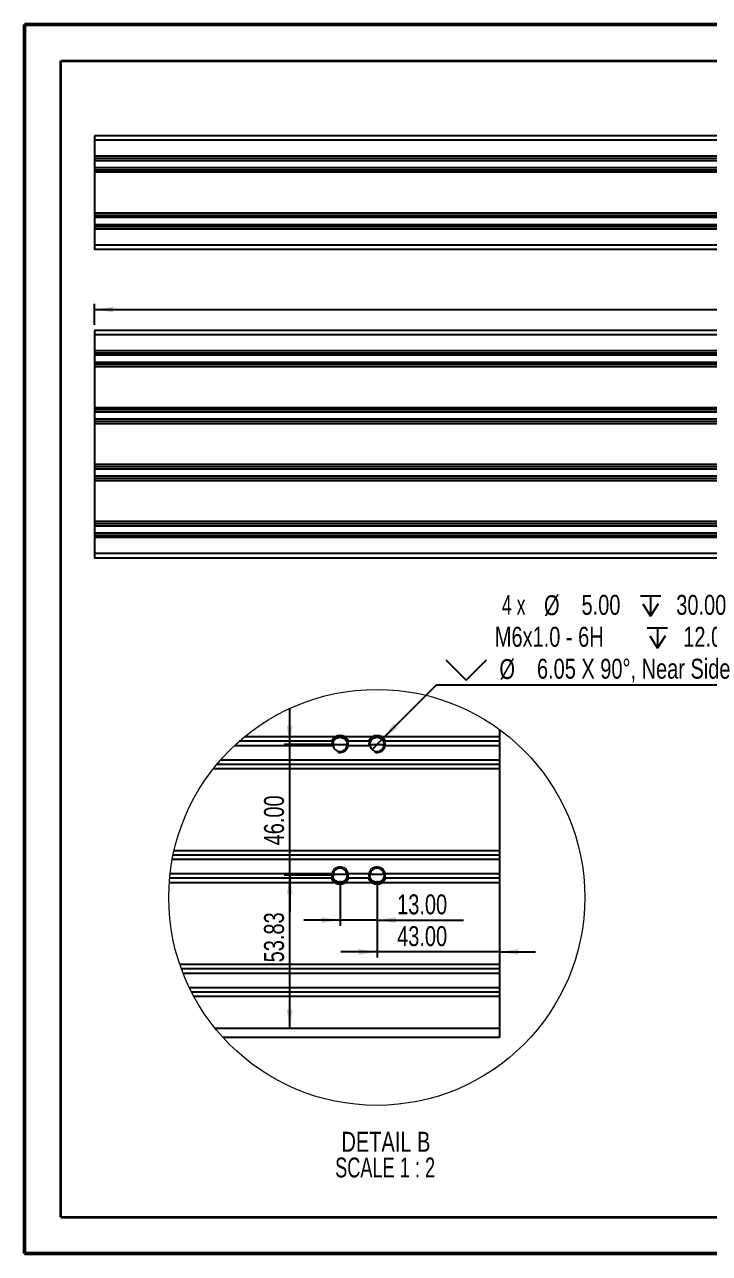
# Model space of a CAD drawing. Header units: millimetres. Extents: x 0 to 279, y 0 to 216.
# Drawn here: x 0 to 120.3, y 0 to 215.9 of the extents above; entities that cross this region are included whole.
import ezdxf

# ---------------------------------------------------------------- set-up
doc = ezdxf.new("R2010")
doc.units = ezdxf.units.MM
doc.layers.add('DIM', color=1, linetype='Continuous')
doc.layers.add('PAGE_BORDER', color=7, linetype='Continuous')
doc.styles.add('SLDTEXTSTYLE0', font='TXT', dxfattribs={"width": 0.75})
doc.styles.add('SLDTEXTSTYLE2', font='TXT', dxfattribs={"width": 0.666667})
doc.styles.add('SLDTEXTSTYLE3', font='TXT', dxfattribs={"width": 0.681818})
doc.dimstyles.new('SLDDIMSTYLE1', dxfattribs={"dimtxt": 3.5, "dimasz": 3.302, "dimexe": 0, "dimexo": 0.0625, "dimgap": 0.875, "dimtad": 1, "dimlfac": 4, "dimrnd": 1e-09, "dimzin": 4, "dimdsep": 46, "dimtxsty": 'SLDTEXTSTYLE0', "dimsah": 1, "dimcen": 0.09, "dimadec": 0, "dimazin": 1, "dimtfac": 1, "dimtofl": 0, "dimtmove": 0, "dimatfit": 3, "dimfxl": 0, "dimfrac": 2, "dimtolj": 1, "dimtzin": 12, "dimarcsym": 0})
doc.dimstyles.new('SLDDIMSTYLE2', dxfattribs={"dimtxt": 3.5, "dimasz": 3.302, "dimexe": 0, "dimexo": 0.0625, "dimgap": 0.875, "dimtad": 0, "dimtih": 1, "dimtoh": 1, "dimlfac": 2, "dimrnd": 1e-09, "dimzin": 4, "dimdsep": 46, "dimtxsty": 'SLDTEXTSTYLE0', "dimblk1": 'NONE', "dimsah": 1, "dimcen": 0, "dimadec": 0, "dimazin": 1, "dimtfac": 1, "dimtmove": 0, "dimatfit": 3, "dimldrblk": 'NONE', "dimfxl": 0, "dimfrac": 2, "dimtolj": 1, "dimtzin": 12, "dimarcsym": 0})
doc.dimstyles.new('SLDDIMSTYLE3', dxfattribs={"dimtxt": 3.5, "dimasz": 3.302, "dimexe": 0, "dimexo": 0.0625, "dimgap": 0.875, "dimtad": 1, "dimlfac": 2, "dimrnd": 1e-09, "dimzin": 4, "dimdsep": 46, "dimtxsty": 'SLDTEXTSTYLE0', "dimsah": 1, "dimcen": 0.09, "dimadec": 0, "dimazin": 1, "dimtfac": 1, "dimtmove": 0, "dimatfit": 0, "dimfxl": 0, "dimfrac": 2, "dimtolj": 1, "dimtzin": 12, "dimarcsym": 0})
doc.dimstyles.new('SLDDIMSTYLE4', dxfattribs={"dimtxt": 3.5, "dimasz": 3.302, "dimexe": 0, "dimexo": 0.0625, "dimgap": 0.875, "dimtad": 1, "dimlfac": 2, "dimrnd": 1e-09, "dimzin": 12, "dimdsep": 46, "dimtxsty": 'SLDTEXTSTYLE0', "dimsah": 1, "dimcen": 0.09, "dimadec": 0, "dimazin": 3, "dimtfac": 1, "dimtmove": 0, "dimatfit": 0, "dimfxl": 0, "dimfrac": 2, "dimtolj": 1, "dimtzin": 12, "dimarcsym": 0})

# ---------------------------------------------------------------- blocks, each defined once
blk = doc.blocks.new('_D_1')
at = {"layer": 'DIM'}
for p, q in [((12.26, 163.17), (12.26, 166.84)), ((262.26, 163.17), (262.26, 166.84)), ((12.26, 165.84), (262.26, 165.84))]:
    blk.add_line(p, q, dxfattribs=at)
for points in [[(12.26, 165.84), (15.56, 165.34), (15.56, 166.35)], [(262.26, 165.84), (258.96, 166.35), (258.96, 165.34)]]:
    blk.add_solid(points, dxfattribs=at)
at = {"layer": 'DIM', "insert": (124.83, 170.36), "char_height": 3.5, "attachment_point": 1, "style": 'SLDTEXTSTYLE0'}
blk.add_mtext('1000.00', dxfattribs=at)
blk = doc.blocks.new('SW_SYMBOL_HOLE_DEPTH')
at = {"layer": 'DIM', "color": 0}
for p, q in [((0, 875), (800, 875)), ((100, 555), (400, 75)), ((400, 875), (400, 75)), ((700, 555), (400, 75))]:
    blk.add_line(p, q, dxfattribs=at)
blk = doc.blocks.new('SW_SYMBOL_HOLE_SINK')
at = {"layer": 'DIM', "color": 0}
for p, q in [((0, 875), (800, 75)), ((800, 75), (1600, 875))]:
    blk.add_line(p, q, dxfattribs=at)
blk = doc.blocks.new('_D_2')
at = {"layer": 'DIM'}
for p, q in [((62.79, 90.33), (72.38, 99.91)), ((72.38, 99.91), (135.95, 99.91)), ((61.03, 88.56), (62.79, 90.33))]:
    blk.add_line(p, q, dxfattribs=at)
blk.add_solid([(62.79, 90.33), (65.49, 92.3), (64.77, 93.02)], dxfattribs=at)
at = {"layer": 'DIM', "xscale": 0.004470703125, "yscale": 0.004470703125, "zscale": 0.004470703125}
for name, p in [('SW_SYMBOL_HOLE_DEPTH', (108.16, 111.62)), ('SW_SYMBOL_HOLE_DEPTH', (109.38, 106.01)), ('SW_SYMBOL_HOLE_SINK', (73.97, 100.4))]:
    blk.add_blockref(name, p, dxfattribs=at)
at = {"layer": 'DIM', "char_height": 3.5, "attachment_point": 1}
for s, insert, style in [('4 x', (83.83, 115.7), 'SLDTEXTSTYLE2'), ('%%c', (91.24, 115.64), 'SLDTEXTSTYLE0'), ('5.00', (97.83, 115.7), 'SLDTEXTSTYLE0'), ('30.00', (114.47, 115.7), 'SLDTEXTSTYLE0'), ('M6x1.0 - 6H', (82.6, 110.09), 'SLDTEXTSTYLE0'), ('12.00', (115.7, 110.09), 'SLDTEXTSTYLE0'), ('%%c', (83.41, 104.42), 'SLDTEXTSTYLE0'), ('6.05 X 90°, Near Side', (90, 104.48), 'SLDTEXTSTYLE0')]:
    blk.add_mtext(s, dxfattribs=dict(at, insert=insert, style=style))
blk = doc.blocks.new('_NONE')
blk = doc.blocks.new('_D_3')
at = {"layer": 'DIM'}
for p, q in [((55.41, 65.44), (55.41, 57.56)), ((61.91, 65.44), (61.91, 57.56)), ((55.41, 58.56), (49.06, 58.56)), ((61.91, 58.56), (55.41, 58.56)), ((61.91, 58.56), (77.08, 58.56))]:
    blk.add_line(p, q, dxfattribs=at)
for points in [[(55.41, 58.56), (52.11, 59.07), (52.11, 58.06)], [(61.91, 58.56), (65.21, 58.06), (65.21, 59.07)]]:
    blk.add_solid(points, dxfattribs=at)
at = {"layer": 'DIM', "insert": (65.44, 63.08), "char_height": 3.5, "attachment_point": 1, "style": 'SLDTEXTSTYLE0'}
blk.add_mtext('13.00', dxfattribs=at)
blk = doc.blocks.new('_D_4')
at = {"layer": 'DIM'}
for p, q in [((46.57, 89.44), (46.57, 95.79)), ((54.41, 89.44), (45.57, 89.44)), ((46.57, 66.44), (46.57, 89.44)), ((54.41, 66.44), (45.57, 66.44)), ((46.57, 66.44), (46.57, 60.09))]:
    blk.add_line(p, q, dxfattribs=at)
for points in [[(46.57, 89.44), (47.08, 92.74), (46.06, 92.74)], [(46.57, 66.44), (46.06, 63.14), (47.08, 63.14)]]:
    blk.add_solid(points, dxfattribs=at)
at = {"layer": 'DIM', "insert": (42.06, 71.69), "char_height": 3.5, "attachment_point": 1, "rotation": 90, "style": 'SLDTEXTSTYLE0'}
blk.add_mtext('46.00', dxfattribs=at)
blk = doc.blocks.new('_D_5')
at = {"layer": 'DIM'}
for p, q in [((54.41, 66.44), (45.57, 66.44)), ((46.57, 39.53), (46.57, 66.44))]:
    blk.add_line(p, q, dxfattribs=at)
for points in [[(46.57, 66.44), (46.06, 63.14), (47.08, 63.14)], [(46.57, 39.53), (47.08, 42.83), (46.06, 42.83)]]:
    blk.add_solid(points, dxfattribs=at)
at = {"layer": 'DIM', "insert": (42.06, 51.14), "char_height": 3.5, "attachment_point": 1, "rotation": 90, "style": 'SLDTEXTSTYLE0'}
blk.add_mtext('53.83', dxfattribs=at)
blk = doc.blocks.new('_D_6')
at = {"layer": 'DIM'}
for p, q in [((61.91, 65.44), (61.91, 51.98)), ((61.91, 52.98), (55.56, 52.98)), ((83.41, 52.98), (61.91, 52.98)), ((83.41, 52.98), (89.76, 52.98))]:
    blk.add_line(p, q, dxfattribs=at)
for points in [[(61.91, 52.98), (58.61, 53.49), (58.61, 52.48)], [(83.41, 52.98), (86.71, 52.48), (86.71, 53.49)]]:
    blk.add_solid(points, dxfattribs=at)
at = {"layer": 'DIM', "insert": (65.44, 57.5), "char_height": 3.5, "attachment_point": 1, "style": 'SLDTEXTSTYLE0'}
blk.add_mtext('43.00', dxfattribs=at)
blk = doc.blocks.new('SW_NOTE_0')
at = {"layer": 'DIM', "color": 0, "char_height": 3.5, "attachment_point": 2}
for s, insert, style in [('DETAIL B', (9.13, 4.51), 'SLDTEXTSTYLE0'), ('SCALE 1 : 2', (8.99, -0.01), 'SLDTEXTSTYLE3')]:
    blk.add_mtext(s, dxfattribs=dict(at, insert=insert, style=style))

msp = doc.modelspace()

# ---------------------------------------------------------------- linework, layer by layer
at = {"color": 7, "linetype": 'Continuous', "lineweight": 50}
for p, q in [((0, 0), (0, 215.9)), ((0, 215.9), (279.4, 215.9)), ((0, 0), (279.4, 0))]:
    msp.add_line(p, q, dxfattribs=at)
at = {"color": 7, "linetype": 'Continuous', "lineweight": 25}
for p, q in [((262.2587, 196.3595), (12.2587, 196.3595)), ((12.2587, 196.3595), (12.2587, 195.567)), ((262.2587, 195.567), (12.2587, 195.567)), ((12.2587, 195.567), (12.2587, 192.767)), ((262.2587, 192.767), (12.2587, 192.767)), ((12.2587, 192.767), (12.2587, 192.3745)), ((262.2587, 192.3745), (12.2587, 192.3745)), ((12.2587, 192.3745), (12.2587, 191.9861)), ((262.2587, 191.9861), (12.2587, 191.9861)), ((12.2587, 191.9861), (12.2587, 190.7329)), ((262.2587, 190.7329), (12.2587, 190.7329)), ((12.2587, 190.7329), (12.2587, 190.3445)), ((262.2587, 190.3445), (12.2587, 190.3445)), ((12.2587, 190.3445), (12.2587, 189.952)), ((262.2587, 189.952), (12.2587, 189.952)), ((12.2587, 189.952), (12.2587, 182.767)), ((262.2587, 182.767), (12.2587, 182.767)), ((12.2587, 182.767), (12.2587, 182.3745)), ((262.2587, 182.3745), (12.2587, 182.3745)), ((12.2587, 182.3745), (12.2587, 181.9861)), ((262.2587, 181.9861), (12.2587, 181.9861)), ((12.2587, 181.9861), (12.2587, 180.7329)), ((262.2587, 180.7329), (12.2587, 180.7329)), ((12.2587, 180.7329), (12.2587, 180.3445)), ((262.2587, 180.3445), (12.2587, 180.3445)), ((12.2587, 180.3445), (12.2587, 179.952)), ((262.2587, 179.952), (12.2587, 179.952)), ((12.2587, 179.952), (12.2587, 177.152)), ((262.2587, 177.152), (12.2587, 177.152)), ((12.2587, 177.152), (12.2587, 176.3595)), ((262.2587, 176.3595), (12.2587, 176.3595)), ((262.2587, 162.1746), (12.2587, 162.1746)), ((12.2587, 162.1746), (12.2587, 161.3821)), ((262.2587, 161.3821), (12.2587, 161.3821)), ((12.2587, 161.3821), (12.2587, 158.5821)), ((262.2587, 158.5821), (12.2587, 158.5821)), ((12.2587, 158.5821), (12.2587, 158.1896)), ((262.2587, 158.1896), (12.2587, 158.1896)), ((12.2587, 158.1896), (12.2587, 157.8012)), ((262.2587, 157.8012), (12.2587, 157.8012)), ((12.2587, 157.8012), (12.2587, 156.548)), ((262.2587, 156.548), (12.2587, 156.548)), ((12.2587, 156.548), (12.2587, 156.1596)), ((262.2587, 156.1596), (12.2587, 156.1596)), ((12.2587, 156.1596), (12.2587, 155.7671)), ((262.2587, 155.7671), (12.2587, 155.7671)), ((12.2587, 155.7671), (12.2587, 148.5821)), ((247.8485, 148.5821), (12.2587, 148.5821)), ((12.2587, 148.5821), (12.2587, 148.1896)), ((247.5305, 148.1896), (12.2587, 148.1896)), ((12.2587, 148.1896), (12.2587, 147.8012)), ((247.646, 147.8012), (12.2587, 147.8012)), ((12.2587, 147.8012), (12.2587, 146.548)), ((262.2587, 146.548), (12.2587, 146.548)), ((12.2587, 146.548), (12.2587, 146.1596)), ((262.2587, 146.1596), (12.2587, 146.1596)), ((12.2587, 146.1596), (12.2587, 145.7671)), ((262.2587, 145.7671), (12.2587, 145.7671)), ((12.2587, 145.7671), (12.2587, 138.5821)), ((262.2587, 138.5821), (12.2587, 138.5821)), ((12.2587, 138.5821), (12.2587, 138.1896)), ((262.2587, 138.1896), (12.2587, 138.1896)), ((12.2587, 138.1896), (12.2587, 137.8012)), ((262.2587, 137.8012), (12.2587, 137.8012)), ((12.2587, 137.8012), (12.2587, 136.548)), ((247.646, 136.548), (12.2587, 136.548)), ((12.2587, 136.548), (12.2587, 136.1596)), ((247.5305, 136.1596), (12.2587, 136.1596)), ((12.2587, 136.1596), (12.2587, 135.7671)), ((247.8485, 135.7671), (12.2587, 135.7671)), ((12.2587, 135.7671), (12.2587, 128.5821)), ((262.2587, 128.5821), (12.2587, 128.5821)), ((12.2587, 128.5821), (12.2587, 128.1896)), ((262.2587, 128.1896), (12.2587, 128.1896)), ((12.2587, 128.1896), (12.2587, 127.8012)), ((262.2587, 127.8012), (12.2587, 127.8012)), ((12.2587, 127.8012), (12.2587, 126.548)), ((262.2587, 126.548), (12.2587, 126.548)), ((12.2587, 126.548), (12.2587, 126.1596)), ((262.2587, 126.1596), (12.2587, 126.1596)), ((12.2587, 126.1596), (12.2587, 125.7671)), ((262.2587, 125.7671), (12.2587, 125.7671)), ((12.2587, 125.7671), (12.2587, 122.9671)), ((262.2587, 122.9671), (12.2587, 122.9671)), ((12.2587, 122.9671), (12.2587, 122.1746)), ((262.2587, 122.1746), (12.2587, 122.1746)), ((54.5884, 90.7565), (38.6305, 90.7565)), ((61.0884, 90.7565), (56.2294, 90.7565)), ((83.4089, 90.7565), (62.7294, 90.7565)), ((83.4089, 92.0596), (83.4089, 90.7565)), ((83.4089, 90.7565), (83.4089, 89.9715)), ((54.1835, 89.1947), (36.8547, 89.1947)), ((53.9523, 89.9715), (37.709, 89.9715)), ((60.6835, 89.1947), (56.6343, 89.1947)), ((60.4523, 89.9715), (56.8655, 89.9715)), ((83.4089, 89.1947), (63.1343, 89.1947)), ((83.4089, 89.9715), (63.3655, 89.9715)), ((83.4089, 89.9715), (83.4089, 89.1947)), ((83.4089, 89.1947), (83.4089, 86.6883)), ((83.4089, 86.6883), (34.4277, 86.6883)), ((83.4089, 86.6883), (83.4089, 85.9115)), ((83.4089, 85.1265), (33.1288, 85.1265)), ((83.4089, 85.9115), (33.7633, 85.9115)), ((83.4089, 85.9115), (83.4089, 85.1265)), ((83.4089, 85.1265), (83.4089, 70.7565)), ((83.4089, 69.1947), (25.9307, 69.1947)), ((83.4089, 69.9715), (26.083, 69.9715)), ((83.4089, 70.7565), (26.2548, 70.7565)), ((83.4089, 70.7565), (83.4089, 69.9715)), ((83.4089, 69.9715), (83.4089, 69.1947)), ((83.4089, 69.1947), (83.4089, 66.6883)), ((54.5884, 65.1265), (25.4128, 65.1265)), ((53.9523, 65.9115), (25.4767, 65.9115)), ((54.1835, 66.6883), (25.5568, 66.6883)), ((61.0884, 65.1265), (56.2294, 65.1265)), ((60.6835, 66.6883), (56.6343, 66.6883)), ((60.4523, 65.9115), (56.8655, 65.9115)), ((83.4089, 65.1265), (62.7294, 65.1265)), ((83.4089, 66.6883), (63.1343, 66.6883)), ((83.4089, 65.9115), (63.3655, 65.9115)), ((83.4089, 66.6883), (83.4089, 65.9115)), ((83.4089, 65.9115), (83.4089, 65.1265)), ((83.4089, 65.1265), (83.4089, 50.7565)), ((83.4089, 50.7565), (27.2791, 50.7565)), ((83.4089, 49.9715), (27.557, 49.9715)), ((83.4089, 50.7565), (83.4089, 49.9715)), ((83.4089, 49.9715), (83.4089, 49.1947)), ((83.4089, 49.1947), (27.852, 49.1947)), ((83.4089, 49.1947), (83.4089, 46.6883)), ((83.4089, 46.6883), (28.9465, 46.6883)), ((83.4089, 45.9115), (29.3324, 45.9115)), ((83.4089, 46.6883), (83.4089, 45.9115)), ((83.4089, 45.9115), (83.4089, 45.1265)), ((83.4089, 45.1265), (29.7462, 45.1265)), ((83.4089, 45.1265), (83.4089, 39.5265)), ((83.4089, 39.5265), (33.492, 39.5265)), ((83.4089, 39.5265), (83.4089, 37.9415)), ((83.4089, 37.9415), (34.8556, 37.9415))]:
    msp.add_line(p, q, dxfattribs=at)
at = {"color": 8, "linetype": 'Continuous', "lineweight": 25}
for p, q in [((56.0007, 90.8741), (54.8171, 90.8741)), ((62.5007, 90.8741), (61.3171, 90.8741)), ((56.6527, 89.3308), (54.1773, 89.3308)), ((63.1527, 89.3308), (60.6773, 89.3308)), ((56.6405, 66.5522), (54.1651, 66.5522)), ((56.0007, 65.009), (54.8171, 65.009)), ((63.1405, 66.5522), (60.6651, 66.5522)), ((62.5007, 65.009), (61.3171, 65.009))]:
    msp.add_line(p, q, dxfattribs=at)
at = {"color": 7, "linetype": 'Continuous', "lineweight": 18}
msp.add_circle((61.8593, 62.5516), 36.5372, dxfattribs=at)
for centre, start, end in [((55.4089, 89.4415), 254.998896, 194.999752), ((61.9089, 89.4415), 254.999587, 194.999866), ((55.4089, 66.4415), 254.998896, 194.999752), ((61.9089, 66.4415), 254.999587, 194.999866)]:
    msp.add_arc(centre, 1.5, start, end, dxfattribs=at)
at = {"color": 7, "linetype": 'Continuous', "lineweight": 25}
for centre, radius, start, end in [((55.4089, 89.4415), 1.55, 58.036557, 121.963443), ((61.9089, 89.4415), 1.55, 58.036557, 121.963443), ((55.4089, 89.4415), 1.25, 191.387564, 348.612436), ((61.9089, 89.4415), 1.25, 191.387564, 348.612436), ((55.4089, 66.4415), 1.25, 11.387564, 168.612436), ((61.9089, 66.4415), 1.25, 11.387564, 168.612436), ((55.4089, 66.4415), 1.55, 238.036557, 301.963443), ((61.9089, 66.4415), 1.55, 238.036557, 301.963443)]:
    msp.add_arc(centre, radius, start, end, dxfattribs=at)
for points, knots in [([(53.9523, 89.9715), (53.9543, 89.9768), (53.9668, 90.0109), (54.0012, 90.0945), (54.0716, 90.2327), (54.1881, 90.4052), (54.3578, 90.5945), (54.5074, 90.6996), (54.5884, 90.7565)], [0, 0, 0, 0, 0.01623866, 0.1062019, 0.26349482, 0.46801091, 0.7121788, 1, 1, 1, 1]), ([(54.1835, 89.1947), (54.1694, 89.3223), (54.1417, 89.5743), (54.2459, 89.9466), (54.4558, 90.2845), (54.7663, 90.5389), (55.1404, 90.6822), (55.5075, 90.705), (55.8529, 90.6259), (56.1704, 90.4561), (56.457, 90.1681), (56.6424, 89.7692), (56.6726, 89.4224), (56.6415, 89.2375), (56.6343, 89.1947)], [0, 0, 0, 0, 0.0867209, 0.17125021, 0.25738505, 0.35436147, 0.43871793, 0.52637667, 0.60070287, 0.67724833, 0.76868325, 0.8724131, 0.97048537, 1, 1, 1, 1]), ([(56.2294, 90.7565), (56.303, 90.7053), (56.4551, 90.5994), (56.6369, 90.3992), (56.7622, 90.2064), (56.8294, 90.0651), (56.8566, 89.9956), (56.8649, 89.973), (56.8655, 89.9715)], [0, 0, 0, 0, 0.26095856, 0.53954021, 0.78235524, 0.92965935, 0.99537702, 1, 1, 1, 1]), ([(60.4523, 89.9715), (60.4543, 89.9768), (60.4668, 90.0109), (60.5012, 90.0945), (60.5716, 90.2328), (60.6881, 90.4052), (60.8578, 90.5945), (61.0074, 90.6996), (61.0884, 90.7565)], [0, 0, 0, 0, 0.01623381, 0.10620355, 0.2634982, 0.46801655, 0.71218713, 1, 1, 1, 1]), ([(60.6835, 89.1947), (60.6694, 89.3223), (60.6416, 89.5743), (60.7459, 89.9466), (60.9558, 90.2845), (61.2663, 90.5389), (61.6404, 90.6822), (62.0075, 90.705), (62.3529, 90.6259), (62.6704, 90.4561), (62.957, 90.1681), (63.1423, 89.7692), (63.1726, 89.4224), (63.1415, 89.2375), (63.1343, 89.1947)], [0, 0, 0, 0, 0.08672108, 0.17125127, 0.25738435, 0.35436341, 0.43871989, 0.52637865, 0.60070488, 0.67725035, 0.76868291, 0.8724128, 0.97048536, 1, 1, 1, 1]), ([(62.7294, 90.7565), (62.8366, 90.6784), (63.0135, 90.5495), (63.1922, 90.3205), (63.291, 90.1499), (63.3416, 90.0355), (63.3606, 89.9845), (63.3655, 89.9715)], [0, 0, 0, 0, 0.38512468, 0.63527877, 0.84102073, 0.95958928, 1, 1, 1, 1]), ([(54.5884, 65.1265), (54.5148, 65.1778), (54.3627, 65.2836), (54.1809, 65.4839), (54.0556, 65.6766), (53.9884, 65.818), (53.9611, 65.8874), (53.9529, 65.91), (53.9523, 65.9115)], [0, 0, 0, 0, 0.26096842, 0.53954823, 0.78236166, 0.9296648, 0.99538203, 1, 1, 1, 1]), ([(56.6343, 66.6883), (56.6484, 66.5607), (56.6762, 66.3088), (56.572, 65.9365), (56.362, 65.5986), (56.0515, 65.3442), (55.6775, 65.2008), (55.3103, 65.1781), (54.965, 65.2571), (54.6474, 65.427), (54.3608, 65.715), (54.1755, 66.1138), (54.1452, 66.4607), (54.1763, 66.6456), (54.1835, 66.6883)], [0, 0, 0, 0, 0.08672103, 0.17125031, 0.25738514, 0.35436414, 0.43871743, 0.52637951, 0.6007057, 0.67724815, 0.76868304, 0.87241287, 0.97048538, 1, 1, 1, 1]), ([(56.8655, 65.9115), (56.8636, 65.9063), (56.851, 65.8721), (56.8166, 65.7886), (56.7462, 65.6503), (56.6297, 65.4779), (56.46, 65.2886), (56.3104, 65.1834), (56.2294, 65.1265)], [0, 0, 0, 0, 0.01623876, 0.10620804, 0.2635019, 0.46801922, 0.71218858, 1, 1, 1, 1]), ([(61.0884, 65.1265), (61.0148, 65.1778), (60.8627, 65.2836), (60.6809, 65.4839), (60.5556, 65.6766), (60.4884, 65.818), (60.4611, 65.8874), (60.4529, 65.91), (60.4523, 65.9115)], [0, 0, 0, 0, 0.26095986, 0.5395429, 0.78235914, 0.92966398, 0.99538198, 1, 1, 1, 1]), ([(63.1343, 66.6883), (63.1484, 66.5607), (63.1762, 66.3088), (63.0719, 65.9365), (62.862, 65.5986), (62.5515, 65.3442), (62.1775, 65.2008), (61.8103, 65.1781), (61.465, 65.2571), (61.1474, 65.427), (60.8608, 65.715), (60.6755, 66.1138), (60.6453, 66.4607), (60.6763, 66.6456), (60.6835, 66.6883)], [0, 0, 0, 0, 0.08672089, 0.17125091, 0.2573838, 0.35436266, 0.43871896, 0.52637754, 0.60070361, 0.67724892, 0.76868367, 0.87241333, 0.97048542, 1, 1, 1, 1]), ([(63.3655, 65.9115), (63.3636, 65.9063), (63.351, 65.8721), (63.3166, 65.7886), (63.2462, 65.6503), (63.1297, 65.4779), (62.96, 65.2886), (62.8104, 65.1834), (62.7294, 65.1265)], [0, 0, 0, 0, 0.01623363, 0.10620233, 0.26349517, 0.46801116, 0.71217894, 1, 1, 1, 1])]:
    msp.add_open_spline(points, degree=3, knots=knots, dxfattribs=at)
at = {"layer": 'PAGE_BORDER', "lineweight": 35}
for p, q in [((6.35, 209.55), (273.05, 209.55)), ((6.35, 6.35), (6.35, 209.55)), ((6.35, 6.35), (273.05, 6.35))]:
    msp.add_line(p, q, dxfattribs=at)

# ---------------------------------------------------------------- block references
at = {"layer": 'DIM'}
msp.add_blockref('SW_NOTE_0', (54.3399, 16.8563), dxfattribs=at)

# ---------------------------------------------------------------- dimensions: what is measured, and where the dimension line sits
for base, p1, p2, dimstyle, picture, middle in [((262.2587, 165.8448), (12.2587, 162.1746), (262.2587, 162.1746), 'SLDDIMSTYLE1', '_D_1', (133.2319, 165.8448)), ((55.4089, 58.565), (61.9089, 66.4415), (55.4089, 66.4415), 'SLDDIMSTYLE3', '_D_3', (71.2636, 58.565)), ((61.9089, 52.9844), (83.4089, 37.9415), (61.9089, 66.4415), 'SLDDIMSTYLE3', '_D_6', (71.2636, 52.9844))]:
    dim = msp.add_linear_dim(base=base, p1=p1, p2=p2, dimstyle=dimstyle, dxfattribs=at)
    dim.commit()
    dim.dimension.update_dxf_attribs({"geometry": picture, "text_midpoint": middle, "dimtype": 160})
dim = msp.add_diameter_dim_2p(p1=(61.025, 88.5576), p2=(62.7928, 90.3254), text='4 x <> {\\fGDT;x} 30.00\\PM6x1.0 - 6H {\\fGDT;x} 12.00\\P{\\fGDT;w}%%c 6.05 X 90°, Near Side', dimstyle='SLDDIMSTYLE2', dxfattribs=at)
dim.commit()
dim.dimension.update_dxf_attribs({"geometry": '_D_2', "text_midpoint": (104.9578, 108.3256), "dimtype": 163})
for base, p1, p2, dimstyle, picture, middle in [((46.5727, 89.4415), (55.4089, 66.4415), (55.4089, 89.4415), 'SLDDIMSTYLE3', '_D_4', (46.5727, 77.5062)), ((46.5727, 66.4415), (33.492, 39.5265), (55.4089, 66.4415), 'SLDDIMSTYLE4', '_D_5', (46.5727, 56.9616))]:
    dim = msp.add_linear_dim(base=base, p1=p1, p2=p2, angle=90, dimstyle=dimstyle, dxfattribs=at)
    dim.commit()
    dim.dimension.update_dxf_attribs({"geometry": picture, "text_midpoint": middle, "dimtype": 160})

doc.saveas('drawing.dxf')
